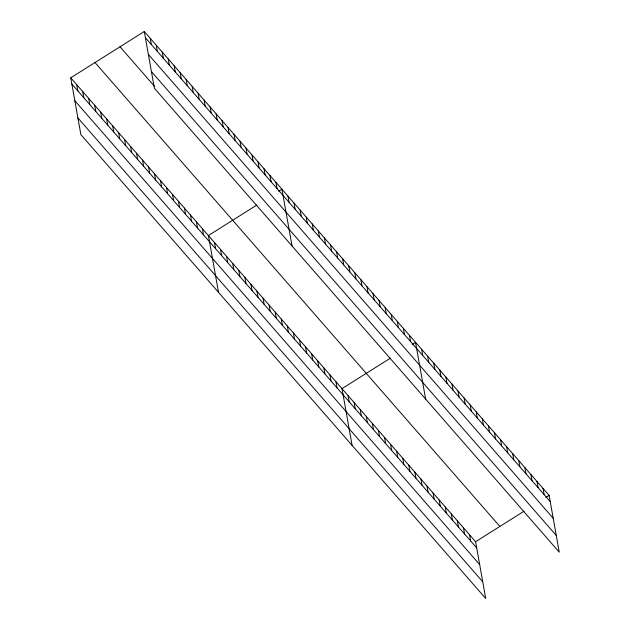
<?xml version="1.0" encoding="UTF-8"?>
<svg xmlns="http://www.w3.org/2000/svg" width="630" height="630" viewBox="0 0 630 630"><rect width="100%" height="100%" fill="white"/><g stroke="black" fill="none" stroke-linecap="round" stroke-linejoin="round"><path stroke-width="0.94" d="M70.749 77.829L475.603 541.721L485.722 598.5L80.868 134.607L70.749 77.829L144.278 31.5L549.132 495.393L559.251 552.171L154.397 88.279L144.278 31.5M256.906 204.986L208.404 235.549L218.516 292.328M278.696 191.26L281.933 189.22L292.044 245.999M390.513 358.076L342.003 388.639L352.115 445.418M412.296 344.35L415.532 342.31L425.644 399.089M475.603 541.721L524.113 511.158M545.903 497.432L549.132 495.393M145.38 37.69L550.234 501.582M148.357 54.385L553.211 518.277M151.421 71.584L556.274 535.476M120.015 46.785L154.728 86.562M95.02 62.543L499.866 526.436M71.851 84.018L476.705 547.911M74.828 100.713L479.682 564.606M77.892 117.912L482.745 581.805M543.06 488.431L544.163 494.621M536.988 481.477L538.091 487.667M530.917 474.516L532.019 480.706M524.845 467.562L525.948 473.752M518.774 460.601L519.876 466.791M512.694 453.639L513.797 459.829M506.622 446.686L507.725 452.876M500.551 439.724L501.653 445.914M494.479 432.771L495.582 438.96M488.408 425.809L489.51 431.999M482.336 418.848L483.438 425.037M476.264 411.894L477.367 418.084M470.185 404.933L471.287 411.122M464.113 397.979L465.216 404.169M458.041 391.017L459.144 397.207M451.97 384.056L453.072 390.246M445.898 377.102L447.001 383.292M469.531 534.76L470.634 540.949M439.827 370.141L440.929 376.33M463.459 527.806L464.562 533.996M433.755 363.187L434.858 369.377M457.388 520.845L458.49 527.034M427.675 356.226L428.778 362.415M451.316 513.891L452.419 520.081M421.604 349.264L422.706 355.454M445.237 506.93L446.339 513.119M439.165 499.968L440.268 506.158M409.461 335.349L410.563 341.539M433.094 493.014L434.196 499.204M403.389 328.395L404.491 334.585M427.022 486.053L428.124 492.243M397.317 321.434L398.42 327.624M420.95 479.099L422.053 485.289M391.238 314.472L392.348 320.662M414.879 472.138L415.981 478.327M385.166 307.519L386.269 313.709M408.807 465.176L409.909 471.366M379.095 300.557L380.197 306.747M402.727 458.223L403.83 464.412M373.023 293.596L374.125 299.793M396.656 451.261L397.758 457.451M366.951 286.642L368.054 292.832M390.584 444.308L391.687 450.497M360.88 279.681L361.982 285.87M384.513 437.346L385.615 443.536M354.808 272.727L355.911 278.917M378.441 430.384L379.543 436.574M348.729 265.766L349.831 271.955M372.369 423.431L373.472 429.621M342.657 258.804L343.76 265.002M366.298 416.469L367.4 422.659M336.585 251.85L337.688 258.04M360.218 409.508L361.321 415.705M330.514 244.889L331.616 251.079M354.147 402.554L355.249 408.744M324.442 237.935L325.545 244.125M348.075 395.593L349.177 401.782M318.37 230.974L319.473 237.163M312.299 224.012L313.401 230.202M335.932 381.678L337.034 387.867M306.219 217.059L307.322 223.248M329.86 374.716L330.963 380.906M300.148 210.097L301.25 216.287M323.788 367.762L324.891 373.952M294.076 203.143L295.179 209.333M317.709 360.801L318.811 366.991M288.005 196.182L289.107 202.372M311.637 353.847L312.74 360.037M305.566 346.886L306.668 353.076M275.948 182.369L277.05 188.559M299.494 339.924L300.597 346.114M269.963 175.51L271.065 181.7M293.423 332.971L294.525 339.161M263.978 168.651L265.08 174.841M287.351 326.009L288.453 332.199M257.993 161.792L259.095 167.982M252.008 154.933L253.11 161.123M281.271 319.056L282.382 325.245M246.023 148.081L247.125 154.271M275.2 312.094L276.302 318.284M240.038 141.222L241.14 147.412M269.128 305.133L270.231 311.322M234.053 134.363L235.155 140.553M263.057 298.179L264.159 304.369M228.068 127.504L229.17 133.694M256.985 291.217L258.087 297.407M222.083 120.645L223.185 126.835M250.913 284.264L252.016 290.454M216.098 113.794L217.2 119.984M244.842 277.302L245.944 283.492M210.113 106.935L211.215 113.124M238.762 270.341L239.865 276.531M204.128 100.075L205.23 106.265M232.691 263.387L233.793 269.577M198.143 93.216L199.245 99.406M226.619 256.426L227.721 262.615M192.158 86.357L193.26 92.547M220.547 249.472L221.65 255.662M186.173 79.506L187.275 85.696M214.476 242.511L215.578 248.7M180.188 72.647L181.29 78.837M174.203 65.788L175.305 71.978M202.419 228.698L203.522 234.888M168.218 58.929L169.32 65.118M196.434 221.839L197.536 228.029M162.233 52.07L163.335 58.259M190.449 214.98L191.552 221.169M156.248 45.218L157.35 51.408M184.464 208.12L185.566 214.31M150.263 38.359L151.365 44.549M178.479 201.261L179.581 207.451M172.494 194.41L173.596 200.6M166.509 187.551L167.612 193.741M160.524 180.692L161.626 186.882M154.539 173.833L155.641 180.022M148.554 166.974L149.656 173.163M142.569 160.122L143.671 166.312M136.584 153.263L137.686 159.453M130.599 146.404L131.702 152.594M124.614 139.545L125.716 145.735M118.629 132.686L119.731 138.876M112.644 125.835L113.746 132.024M106.659 118.976L107.761 125.165M100.674 112.116L101.776 118.306M94.689 105.257L95.791 111.447M88.704 98.398L89.806 104.588M82.719 91.547L83.822 97.737M76.734 84.688L77.837 90.877"/></g></svg>
